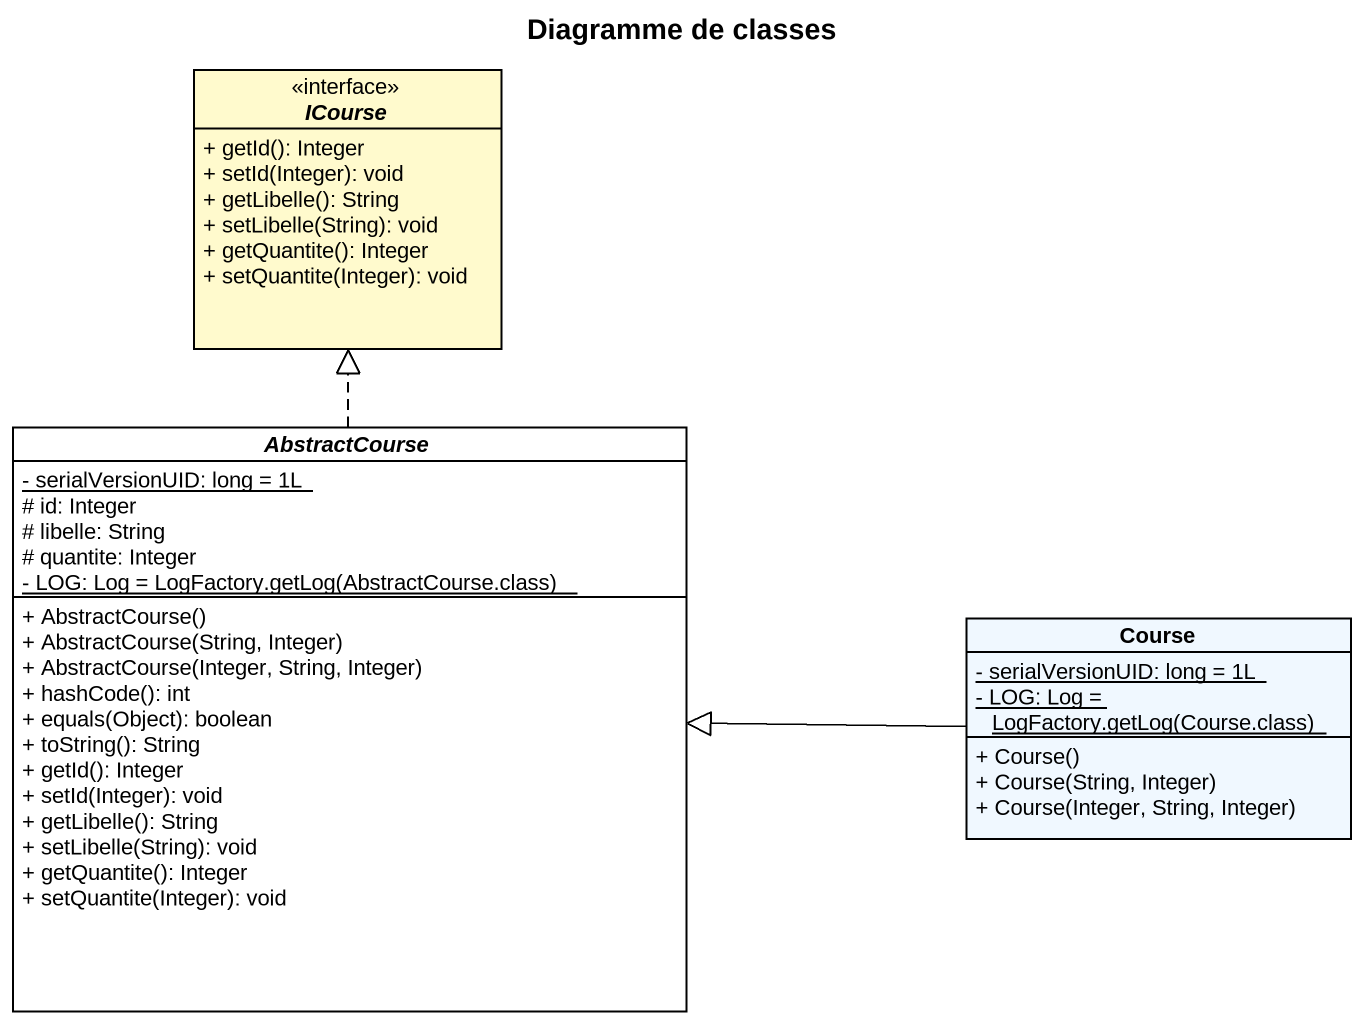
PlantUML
@startuml
title Diagramme de classes
hide circle
hide empty members
skinparam classAttributeIconSize 0
interface ICourse #FFFACD {
  + getId(): Integer
  + setId(Integer): void
  + getLibelle(): String
  + setLibelle(String): void
  + getQuantite(): Integer
  + setQuantite(Integer): void
}
abstract class AbstractCourse #FFFFFF {
  {static} - serialVersionUID: long = 1L
  # id: Integer
  # libelle: String
  # quantite: Integer
  {static} {field} - LOG: Log = LogFactory.getLog(AbstractCourse.class)
  + AbstractCourse()
  + AbstractCourse(String, Integer)
  + AbstractCourse(Integer, String, Integer)
  + hashCode(): int
  + equals(Object): boolean
  + toString(): String
  + getId(): Integer
  + setId(Integer): void
  + getLibelle(): String
  + setLibelle(String): void
  + getQuantite(): Integer
  + setQuantite(Integer): void
}
class Course #F0F8FF {
  {static} - serialVersionUID: long = 1L
  {static} {field} - LOG: Log = LogFactory.getLog(Course.class)
  + Course()
  + Course(String, Integer)
  + Course(Integer, String, Integer)
}
AbstractCourse .up.|> ICourse
Course -left-|> AbstractCourse
@enduml
